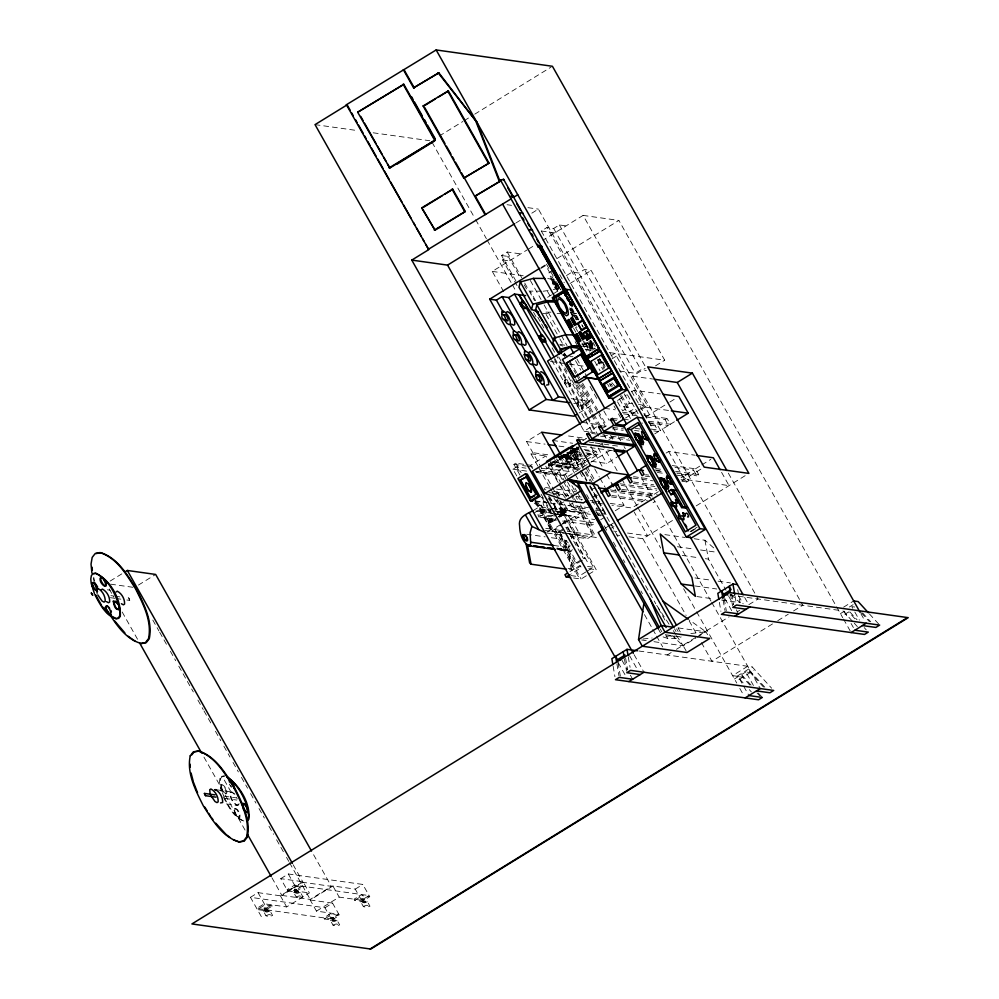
<?xml version="1.0" encoding="UTF-8"?>
<svg xmlns="http://www.w3.org/2000/svg" width="999" height="999" viewBox="0 0 999 999"><rect width="100%" height="100%" fill="white"/><g stroke="black" fill="none" stroke-linecap="round" stroke-linejoin="round"><path stroke-width="0.75" stroke-dasharray="5 3.75" d="M571.678 538.698L573.488 532.23L567.207 521.078L561.288 520.254M239.211 803.82L237.862 805.556L225.2 803.77M591.296 340.971L591.67 344.93L593.244 348.464M572.34 549.625L570.754 551.66L556.893 549.712M263.823 908.928C265.609 906.243 270.816 911.625 266.845 911.612C262.762 910.888 263.386 908.74 267.17 908.815M264.173 907.904C271.166 907.804 260.602 910.738 265.709 907.729M263.411 911.2L265.709 910.139L269.93 910.738L272.602 915.446L269.443 916.57L266.084 915.921L263.411 911.2L266.933 912.124L270.092 911.001M264.698 908.965L266.333 908.853M265.085 911.15L268.419 911.051M265.921 915.658L269.081 914.535L272.602 915.446M294.106 890.259C295.879 887.574 301.099 892.956 297.115 892.944C293.044 892.219 293.669 890.072 297.44 890.146M294.318 889.11C299.288 889.56 292.183 890.946 295.979 889.06M293.694 892.532L296.853 891.408L300.212 892.07L302.884 896.777L299.725 897.901L296.366 897.252L293.694 892.532L297.215 893.443L300.374 892.332M294.942 890.234L296.616 890.171M295.367 892.482L298.701 892.382M296.204 896.99L299.363 895.866L302.884 896.777M331.144 917.269C338.449 917.507 327.16 919.842 332.779 917.144M330.482 920.616L332.792 919.567L337 920.154L339.672 924.874L336.513 925.986L333.154 925.336L330.482 920.616L334.003 921.54L337.163 920.416M331.73 918.318L333.404 918.268M332.242 920.703L335.489 920.466L332.242 920.703L324.975 907.779L250.449 897.314L263.012 919.592M334.203 918.368C328.234 917.594 333.941 918.343 335.489 920.466M332.992 925.074L336.151 923.95L339.672 924.874M361.388 898.526C369.093 899.237 357.043 900.811 363.037 898.551M360.764 901.947L363.062 900.886L367.282 901.485L369.955 906.193L366.795 907.317L363.436 906.667L360.764 901.947L364.285 902.859L367.445 901.747M362.013 899.649L363.686 899.587M362.437 901.897L365.771 901.797L362.512 902.035L355.257 889.11L332.904 885.976L310.19 899.974L316.471 911.113L338.823 914.247L331.256 918.918L256.731 908.453L264.298 903.783L286.663 906.93L309.365 892.919L303.084 881.78L280.731 878.645L287.637 890.896L295.092 891.945L302.66 887.274L302.035 886.163L294.455 890.833L295.092 891.945M364.523 899.562C358.241 901.548 364.797 896.228 365.771 901.797M363.274 906.405L366.433 905.281L369.955 906.193M538.236 505.407L541.371 505.182L543.781 510.014L540.821 509.989L538.236 505.407L541.446 505.307M541.096 512.112C543.256 509.565 549.075 513.036 543.081 512.799C535.177 510.726 545.829 505.644 546.565 512.45L538.998 517.12L537.737 514.897L545.304 510.227L551.273 511.063M540.746 509.865L543.956 509.765M544.855 509.727L542.482 510.576L539.847 509.89M593.006 349.188L589.522 342.994L590.109 340.671M571.765 453.421L567.744 453.384L568.693 454.27L571.765 453.421L570.304 452.385L567.082 452.684L572.052 461.501L570.454 462.5L567.282 462.05L563.523 455.369L565.122 454.383L568.294 454.82L564.772 455.794L574.562 473.176M565.247 454.495L563.911 455.319L566.233 456.056L565.971 457.067L560.177 457.729L558.029 456.993M564.41 455.494L566.933 456.368L568.281 455.532L564.035 454.832M567.432 464.947L562.662 456.481L564.847 455.881L565.072 454.995L569.617 464.348L562.699 464.285L558.778 456.056M567.282 462.05L563.448 454.208L565.596 454.945L565.222 456.543L560.177 457.13L564.572 464.922M571.903 462.087L567.082 452.684M567.357 452.722L568.319 453.608M568.156 456.031L566.858 454.508L567.232 455.169M575.312 459.99L570.479 450.574L575.461 459.403L573.851 460.389L570.691 459.952L572.302 458.966L575.461 459.403M571.216 451.298L572.14 452.147L575.099 451.336L570.716 451.123L573.376 451.498L574.712 450.661L572.065 450.287L572.439 450.961M559.028 508.466L562.3 508.091L564.447 513.061L561.538 512.924L558.941 508.329L562.375 508.229M575.711 456.855L574.1 457.854L577.26 458.291L578.871 457.305L575.711 456.855L571.94 450.174L575.099 450.624L573.501 451.61L570.329 451.161M560.664 512.812C562.937 509.178 570.279 515.659 564.56 515.721C556.893 513.586 561.738 513.561 565.671 512.662M561.45 512.787L564.897 512.674M583.241 455.944L576.311 455.894L576.535 455.007L581.593 454.433L577.447 447.077L574.575 447.053L578.721 454.408M561.925 515.034L564.298 514.198L566.933 514.885M571.815 316.046L574.625 314.785L576.86 316.533L578.746 319.867M598.226 359.428C597.115 361.975 602.921 368.256 603.846 364.423M550.674 509.453L549.987 510.414C546.278 510.064 542.569 505.656 543.131 501.935L547.002 499.488M128.784 598.139C129.695 603.284 130.969 595.991 125.799 597.727M221.516 776.348L224.65 776.011L221.516 776.348L219.992 778.321L219.418 781.668L221.241 791.533M234.902 794.18L231.768 791.92L230.594 792.644C230.282 797.627 233.366 803.308 237.862 805.556M550.661 511.575C547.814 510.014 551.148 514.373 550.973 512.075M550.287 512.599L549.6 511.251M555.569 509.34C556.281 506.493 555.794 511.338 554.895 507.992L567.594 509.665L563.299 502.047M562.974 523.488L580.906 512.674L572.14 506.168L570.616 503.459M555.794 281.368L554.632 281.206C546.89 285.202 564.235 295.879 557.754 284.752L560.414 289.997M554.632 281.206C553.146 283.728 556.743 287.637 559.428 287.824L558.291 288.524C553.521 288.649 550.861 278.871 557.192 284.028M558.291 288.524L558.541 286.376M573.463 314.623L572.989 315.984M564.51 380.182C563.024 382.704 566.62 386.613 569.305 386.8C573.326 385.114 568.506 379.508 565.646 379.483L564.51 380.182C567.195 380.357 570.791 384.265 569.305 386.8M565.646 379.483C564.16 382.005 567.757 385.914 570.441 386.101M577.06 402.46C575.574 404.982 579.17 408.891 581.855 409.078C585.876 407.392 581.056 401.785 578.196 401.76L577.06 402.46C579.745 402.634 583.341 406.543 581.855 409.078M578.196 401.76C576.71 404.283 580.307 408.191 582.991 408.379M565.459 498.226L562.262 493.818L559.428 492.207L558.054 493.219L558.953 496.253M554.532 507.617L555.007 507.267C555.556 503.546 551.848 499.15 548.139 498.788M553.858 497.914L556.068 501.336L559.04 503.658L561.063 503.533L560.926 501.023M439.21 136.076L462.899 121.466M464.223 120.654L469.48 117.407M474.75 114.161L551.098 67.083M516.008 222.914L521.278 219.668M531.805 213.174L538.386 209.116L619.979 353.921L664.697 360.202L583.104 215.397L542.932 240.16M516.021 281.169L501.56 255.519L507.242 252.01L520.654 253.896M651.136 425.949L541.296 231.006L546.977 227.51L553.683 228.446L559.365 224.95L566.071 225.899M517.045 285.614L502.597 259.965L508.266 256.456L520.442 278.059M503.708 291.708L492.27 271.403L527.21 249.862M528.508 249.051L535.064 245.017M541.183 267.432L545.142 264.985M541.208 268.306L546.465 265.06M557.005 258.566L618.881 220.417L842.719 617.682M553.059 270.254L548.526 273.052L558.566 290.884M566.408 275.562L572.09 272.065L578.796 273.014L584.465 269.505L591.171 270.454L645.379 366.633M553.658 284.89L554.795 284.191M547.602 297.315L551.573 294.867M552.884 294.056L560.814 289.173M570.054 283.479L591.171 270.454M110.115 581.081L122.04 573.738M138.436 585.064L155.657 574.437M577.372 319.792L576.96 318.943L578.096 318.244L575.087 312.899M564.672 383.166L565.809 382.467M596.016 365.022L602.322 361.139M611.163 355.694L614.947 353.359L649.462 414.622L643.718 413.811M569.143 383.803L570.279 383.104M612.125 358.766L619.979 353.921M577.222 405.444L578.359 404.745M611.388 386.863L610.152 385.152L611.288 384.44L610.876 383.591M581.693 406.081L582.829 405.382M580.706 385.002L589.86 401.261L584.19 404.77L556.705 355.994M619.63 371.066L635.277 373.264L640.958 369.755L646.328 370.517M558.953 499.025L526.56 441.546L541.695 432.205M748.85 604.657L758.066 598.975L632.529 376.198L645.154 368.419M579.108 412.974L590.896 405.706L578.683 384.028M655.531 365.859L664.697 360.202M519.942 475.049L513.911 464.348L515.809 463.186L530.706 465.284L545.854 455.944L547.102 458.166M537.837 466.071L530.944 453.846L532.842 452.684L551.336 455.282M617.519 400.462L626.46 394.955M631.568 391.808L634.115 390.234L660.327 393.906M516.77 475.961L512.962 469.193L516.745 466.858L525.998 468.156M581.081 425.886L584.103 431.231L589.772 427.734L594.243 428.359L596.515 426.96M632.492 403.646L629.52 403.221L623.838 406.73L628.309 407.355L622.639 410.851L616.62 400.187M602.085 428.596L606.63 425.799L598.376 411.151M620.342 395.816L629.345 411.8L635.014 408.291L639.36 416.009M582.629 440.821L586.413 438.486L566.371 435.676M548.513 465.546L550.412 464.385L580.219 468.568L578.334 469.73L548.513 465.546L558.254 482.829M579.982 446.128L562.087 457.167L585.214 460.414M637.137 410.876L625.624 417.982L628.708 418.406M638.411 410.089L643.531 406.943L669.742 410.614M549.825 461.063L551.71 464.41L572.127 451.81L581.056 453.071M641.72 409.24L647.402 405.731L546.977 227.51M545.729 466.171L546.977 468.394L556.443 462.562L553.309 456.993M551.498 465.971L553.396 464.797M558.953 467.02L560.839 465.846M541.67 468.244L558.628 470.629L566.196 465.959L569.343 471.528L563.661 475.037L533.853 470.854M557.779 457.617L575.661 460.127L577.547 458.966L560.589 456.58M598.663 445.941L602.497 443.581M608.878 439.647L613.985 436.501M645.679 416.958L668.618 402.809M669.892 402.023L676.273 398.089M536.088 472.44L554.607 475.037L558.391 472.714L562.887 480.706M552.797 461.488L572.152 464.198L583.628 457.117M584.914 456.331L592.569 451.61L594.455 454.945L586.788 459.665M550.899 462.087L573.251 465.222L584.615 458.216M585.876 457.442L595.966 451.223L597.852 454.557L586.488 461.563M551.71 464.41L574.025 467.544L585.514 460.452M579.957 452.048L571.016 450.799L548.314 464.797L575.137 468.556L585.227 462.337M587.175 464.523L568.256 476.186L535.464 471.59M590.958 462.187L611.151 449.737M650.549 425.149L655.182 425.799L657.142 424.587L660.414 430.382L668.381 425.474L665.109 419.68L645.067 416.858M665.109 419.68L667.082 418.469L670.341 424.25L675.461 421.103M553.059 494.68L557.579 491.895L559.727 495.704M554.195 495.054L558.741 492.257M591.383 461.276L606.805 463.436L617.032 457.13M654.72 433.891L658.441 431.593L655.182 425.799M533.191 510.576L539.26 506.83L550.062 508.354M534.453 512.799L539.76 509.527M549.987 510.414L553.396 508.316M560.589 503.883L563.998 501.785M553.334 511.913L556.967 509.665L590.322 514.348M556.018 513.436L547.19 518.881L556.443 520.179M557.28 512.662L562.325 509.54L590.084 513.436M573.051 502.934L564.223 508.379L588.886 511.838M553.908 516.208L560.214 512.325L561.463 514.547L555.157 518.431M547.702 521.003L551.485 518.668L553.483 521.003L548.951 523.226L547.702 521.003L552.222 518.781M559.053 513.998L561.051 516.333L559.053 513.998L563.586 511.775L559.502 514.398L560.202 515.621L562.487 514.772L561.051 513.436M569.492 502.772L571.74 506.768L573.638 505.594L588.536 507.692M548.189 521.428L550.461 520.591L548.189 521.428L549.575 522.689L551.111 521.74L550.062 520.242L552.347 519.405L553.021 520.591L551.473 521.54L550.736 521.441L553.021 520.591M567.594 509.665L561.426 513.261L563.698 512.425L564.348 513.573L562.824 514.522L562.075 514.41L564.348 513.573M559.502 514.398L561.8 513.548M548.838 522.577L551.111 521.74M560.202 515.621L562.487 514.772M585.901 571.928L578.334 576.598L548.214 523.126L557.042 517.682M558.304 516.908L563.349 513.786L564.835 513.998L557.267 518.668M560.314 516.233L564.098 513.898L562.837 511.663M556.006 519.443L549.7 523.339L548.214 523.126M592.145 497.477L597.202 494.368M594.867 496.99L597.414 495.417M666.083 453.071L668.643 451.498L694.854 455.182M547.077 532.03L551.81 529.108M560.901 524.4L554.308 528.459L576.823 568.431L583.416 564.36M562.225 523.588L564.86 521.953L587.375 561.925L584.74 563.548M535.002 501.785L551.573 531.181L562.3 524.575M563.561 523.801L570.491 519.517L595.167 522.976M582.38 560.214L577.335 563.324L575.836 563.111L558.279 531.943L563.324 528.833M558.279 531.943L559.765 532.155L564.81 529.045M601.548 510.951L603.446 509.777L589.959 485.851M562.612 521.041L591.908 525.162L595.691 522.827M600.736 519.717L604.52 517.382M615.247 510.764L624.075 505.319L615.034 489.285M651.76 500.437L649.812 496.953L631.905 507.992L611.863 505.182M658.416 491.645L651.773 495.741L620.941 491.421M681.068 477.684L683.553 476.148L686.812 481.943L688.786 480.731L685.514 474.937L677.809 473.851M685.514 474.937L693.481 470.029L696.753 475.824L698.713 474.6L695.454 468.818L672.327 465.559M695.454 468.818L700.561 465.659M701.847 464.872L710.801 459.353M570.429 536.313L587.387 538.698L593.456 534.952L576.411 504.682M605.506 527.947L609.452 525.511M610.764 524.712L613.386 523.089M681.705 480.969L701.635 468.668M611.425 528.134L613.948 526.573M653.071 502.747L655.044 501.535M575.836 563.111L580.881 560.002M569.967 571.603L580.057 565.372L581.318 567.607L571.228 573.826M587.162 571.153L593.468 567.257L563.349 513.786M629.02 536.788L642.906 538.736L673.875 519.642M696.203 505.869L746.353 474.95M573.626 577.984L581.081 579.033L587.387 575.137M588.648 574.363L596.216 569.692L556.967 500.037M690.084 531.555L693.643 529.358M694.829 528.633L697.202 527.16M690.983 531.68L695.729 528.758M250.449 897.314L258.029 892.644L280.382 895.791L303.084 881.78M280.731 878.645L288.299 873.975L362.824 884.44L369.73 896.69L362.162 901.36L354.707 900.311L354.083 899.2L361.65 894.53L362.275 895.653L369.73 896.69M671.178 652.559L667.232 654.994L665.709 652.297M676.448 649.313L697.502 636.313M698.825 635.501L729.108 616.833M737 611.962L739.635 610.339M653.958 641.695L683.254 645.816L695.866 638.036M697.127 637.262L705.956 631.805L709.727 638.498M272.377 905.943L264.922 904.907L257.355 909.565L264.81 910.613L272.377 905.943L271.753 904.832L264.186 909.502M287.637 890.896L295.204 886.238L302.66 887.274M271.953 877.796L281.88 895.429L303.084 882.354L331.393 886.338L312.3 852.434M281.88 895.429L310.202 899.4L331.393 886.338M772.502 623.925L711.95 661.263L701.323 642.419M777.771 620.679L788.298 614.185M793.568 610.938L802.784 605.257L727.634 471.89M316.471 911.113L339.173 897.114L361.538 900.249L369.106 895.579L294.58 885.114L287.013 889.784L309.365 892.919M324.975 907.779L332.555 903.108L339.448 915.359L331.88 920.029L324.438 918.98L323.801 917.869L331.368 913.198L332.005 914.322L339.448 915.359M355.257 889.11L362.824 884.44M324.438 918.98L332.005 914.322M354.707 900.311L362.275 895.653M747.714 666.283L732.579 675.624L737.05 676.248L744.218 684.09M843.593 607.167L853.695 600.948M737.05 676.248L752.185 666.92L771.64 688.211M849.337 607.017L853.121 604.682M734.465 678.97L749.6 669.63M840.434 613.623L844.217 611.288L847.202 611.7M738.935 679.595L753.883 670.379M844.904 614.248L848.688 611.912L855.793 619.692M543.131 291.233L551.81 290.06M553.271 289.66L560.551 287.637M570.192 310.726L573.114 309.915M581.905 344.43L587.899 342.769L592.095 350.199L585.127 349.175M583.741 344.593L589.522 342.994M578.471 447.49L576.286 448.089L581.056 456.555M579.095 448.601L572.177 448.539L576.311 455.894M569.992 453.621L571.69 452.722L568.531 452.272L572.302 458.966M567.782 455.357L566.558 455.694L570.454 462.5M567.432 461.463L572.052 461.501M562.924 463.411L569.842 463.461M591.258 489.273L595.629 488.074M679.695 636.725L672.252 635.676L662.712 636.763L667.707 638.473L675.361 638.536L681.193 636.925M554.108 279.47L552.759 281.194L553.309 284.153L558.216 292.008M555.644 282.904C553.858 284.703 556.618 288.699 558.666 289.66M556.431 289.348C558.216 287.55 555.456 283.566 553.409 282.592M570.579 312.824L572.677 312.425L572.302 308.466M571.503 313.149L576.685 313.649M575.986 319.705L576.698 319.568M587.3 342.744C584.34 344.493 591.87 353.097 590.721 347.177C584.14 338.836 592.295 343.206 593.169 348.289M589.535 343.057C587.724 344.767 590.446 348.364 592.107 349.65M544.218 489.323L545.079 489.36L544.443 488.099M556.243 509.453L555.631 508.741M550.349 511.351L550.961 512.724M129.795 600.411L126.823 599.999M566.845 540.484C561.463 539.223 569.318 551.061 570.042 545.604M566.383 540.322C564.585 542.145 567.37 546.166 569.43 547.14M568.693 547.04L569.093 544.692M221.366 784.739C225.612 784.103 229.845 797.264 224.088 792.432C220.692 790.921 222.04 780.768 220.554 786.8M220.829 787.874C225.637 799.65 229.27 789.947 221.978 784.964M234.678 808.378C239.797 808.79 239.685 824.088 240.022 814.447C237.412 805.281 229.733 808.141 236.663 815.958M235.427 808.478C232.992 810.776 236.651 815.609 238.873 817.344M541.008 497.702L542.582 497.44M552.622 515.259L545.953 515.472L542.295 513.811L544.005 512.312L550.362 511.588M643.069 639.01L652.135 637.974M690.846 633.541L705.956 631.805L689.51 620.092M553.496 281.905L556.893 283.816M572.327 315.322L574.213 315.884L576.96 318.943M543.593 501.585L544.28 501.548M547.777 278.484L554.87 279.957M541.695 291.221L530.219 291.121L536.126 301.598M550.936 312.188L544.817 312.125L559.128 337.525M542.769 313.399L551.373 313.474M557.117 313.524L559.989 313.549M559.79 344.23L566.708 345.579M582.542 346.066L587.087 346.104L594.143 348.514M583.204 346.578L586.263 346.616L592.682 348.801M569.917 356.68L572.976 356.718M571.728 448.588L577.047 449.338M566.933 453.271L570.092 453.708L573.851 460.389M560.714 455.007L565.446 455.669M561.888 455.294L564.085 455.319M560.639 456.63L565.347 455.956L565.971 457.067M315.047 124.625L357.879 130.644M373.176 132.792L429.782 140.734M507.08 204.72L511.563 205.344M527.947 207.655L538.386 209.116M583.104 215.397L618.881 220.417M541.296 231.006L554.72 232.892M501.56 255.519L508.266 256.456M502.597 259.965L509.303 260.901M492.27 271.403L525.062 276.011M609.19 352.547L614.947 353.359M585.739 349.8L591.92 350.674M550.499 361.501L565.409 363.586M569.43 364.16L585.052 366.346M632.529 376.198L652.584 379.008M638.461 404.483L647.402 405.731M571.228 398.651L589.86 401.261M573.751 403.296L590.896 405.706M604.745 408.341L615.184 409.802M629.345 411.8L637.961 412.999M622.365 412.187L637.787 414.348M643.955 415.222L667.082 418.469M623.476 413.836L637.362 415.784M648.763 421.228L670.341 424.25M623.663 419.193L628.284 419.842M648.339 422.652L668.381 425.474M612.437 418.319L620.142 419.393M649.437 423.514L657.142 424.587M641.708 423.014L642.607 423.139M613.548 419.955L616.633 420.392M651.161 429.083L660.414 430.382M635.314 428.346L639.934 428.996M653.821 430.944L658.441 431.593M582.042 422.34L598.438 424.65M600.524 425.649L606.693 426.523M612.862 427.385L623.663 428.896M634.452 430.419L639.073 431.068M612.437 428.808L623.226 430.332M584.103 431.231L588.573 431.855M590.059 432.067L600.499 433.529M591.708 433.429L596.341 434.078M602.497 434.94L628.721 438.623M600.536 436.151L629.832 440.272M578.696 439.123L584.852 439.985M589.06 442.058L593.681 442.707M595.229 442.932L619.892 446.391M552.672 440.459L572.714 443.269M581.53 446.341L612.362 450.674M526.56 441.546L545.067 444.143M558.941 446.091L565.109 446.953M575.099 448.289L578.071 448.701M584.04 449.538L595.966 451.223M573.214 448.888L579.17 449.725M585.127 450.561L592.569 451.61M585.926 452.884L597.852 454.557M587.012 453.908L594.455 454.945M674.974 467.432L693.481 470.029M655.544 468.543L661.713 469.405M675.586 471.353L698.713 474.6M655.119 469.98L662.824 471.053M676.698 473.002L696.753 475.824M656.218 470.829L662.387 471.69M530.944 453.846L545.854 455.944M657.342 472.477L665.047 473.551M677.384 475.287L683.553 476.148M645.604 474.675L648.688 475.099M681.068 479.645L688.786 480.731M553.458 462.137L578.796 465.696M645.179 476.098L649.812 476.748M682.192 481.293L686.812 481.943M548.314 463.449L566.196 465.959M633.528 476.648L650.486 479.033M633.104 478.084L653.146 480.894M546.977 468.394L569.343 471.528M513.911 464.348L526.248 466.083M527.797 466.296L533.953 467.17M633.703 482.005L653.746 484.827M539.872 470.104L558.391 472.714M633.279 483.441L654.869 486.476M620.079 483.778L657.08 488.973M512.962 469.193L528.384 471.366M621.191 485.414L656.655 490.397M621.803 489.348L657.267 494.33M621.378 490.784L653.758 495.329M610.139 489.897L619.392 491.196M611.263 491.545L649.812 496.953M611.863 495.479L647.327 500.449M550.474 488.236L544.405 487.387L545.891 490.01M556.543 489.085L576.248 491.858M611.438 496.903L643.818 501.448M553.359 491.296L557.579 491.895M548.963 492.607L568.681 495.379M576.261 496.441L582.33 497.29M582.442 499.475L579.358 499.038L576.348 493.693M590.147 500.561L593.231 500.986M594.78 501.211L600.948 502.072M610.202 503.371L624.075 505.319M591.82 502.372L596.44 503.021M597.989 503.234L602.609 503.883M595.991 508.741L600.461 509.365M535.114 500.974L549 502.922M550.549 503.134L572.14 506.168M535.089 501.223L541.046 502.06M571.74 506.768L588.136 509.065M595.591 510.114L600.062 510.739M596.603 512.924L599.687 513.361M601.223 513.573L607.392 514.435M548.488 496.466L555.644 508.091M597.789 514.522L603.958 515.384M551.598 508.566L580.906 512.674M597.902 515.409L600.936 515.834M556.031 511.463L563.698 512.425M555.744 511.688L560.214 512.325M535.914 510.964L541.371 511.725L540.109 509.502M552.522 513.286L545.841 512.35L544.58 510.127M556.992 513.923L562.187 514.647L560.938 512.425M555.456 514.035L550.911 513.399L540.571 495.054M556.967 514.248L594.88 519.567M537.737 514.897L552.647 516.982L553.896 519.218L538.998 517.12M607.504 524.712L613.673 525.574M568.606 520.679L570.142 520.904M664.859 534.627L684.914 537.437M694.155 538.736L704.957 540.247L714.347 548.463M613.673 531.081L616.758 531.518M627.547 533.029L647.602 535.839L634.153 511.975M616.695 535.052L619.78 535.489M545.766 528.334L561.163 530.494M567.245 531.268L593.456 534.952M677.409 546.728L694.367 549.113M700.536 549.974L717.494 552.36M551.573 531.181L563.898 532.917M565.446 533.129L596.291 537.462L577.459 504.045M544.992 530.481L566.583 533.516M568.131 533.728L580.469 535.464L571.053 518.756M547.29 533.066L564.26 535.452M682.23 555.432L699.188 557.817M705.356 558.678L708.441 559.115L726.011 590.297M526.71 534.253L545.192 536.85M551.348 537.712L562.137 539.223L565.734 547.265L570.754 551.66M553.708 545.442L570.654 547.814M556.893 548.101L567.669 549.612L571.228 568.793L572.639 570.042L569.093 550.861L556.78 549.138M556.918 548.226L567.694 549.737L569.118 550.986L556.805 549.263M557.629 548.851L568.406 550.362M694.979 577.922L711.937 580.307M718.106 581.168L730.444 582.904M587.512 566.421L593.468 567.257M588.773 568.656L596.216 569.692M854.769 607.042L851.785 606.618L854.07 610.676M695.179 585.976L716.77 588.998M568.144 568.369L571.228 568.793M569.567 569.605L572.639 570.042M729.745 595.004L838.548 610.277M570.879 575.549L578.334 576.598M696.927 596.565L713.885 598.95M721.603 600.037L740.097 602.634L738.761 595.379M678.209 627.909L705.956 631.805M666.283 634.84L670.754 635.464M641.62 639.972L646.241 640.621M638.91 651.011L752.185 666.92M763.486 687.037L750.286 672.589L745.816 671.965L753.433 685.489M110.614 584.165L132.967 587.3M749.824 685.039L742.719 677.26L738.249 676.635L748.913 695.566M107.392 589.81L110.215 590.209M110.901 595.629L113.874 596.053M115.372 596.253L119.843 596.89M110.427 597.689L114.897 598.326M116.384 598.526L120.854 599.163M216.121 789.722L231.768 791.92M225.437 793.83L226.174 793.943M223.876 796.128L235.801 797.801M224.887 798.401L236.813 800.074M310.19 899.974L332.555 903.108M599.088 359.141L600.461 359.74M560.002 345.092L562.824 346.054M563.511 354.495L566.071 355.369M562.037 354.782L564.872 355.744M563.523 455.369L565.696 456.118L565.471 456.993L558.553 456.93L562.699 464.285M569.505 309.553L570.554 309.353L570.566 308.192M575.049 313.449L575.973 313.786M554.895 507.992L555.519 508.703M565.634 540.222L568.294 542.932M239.498 817.569L237.425 816.732M573.551 532.23L587.387 538.698M545.142 501.81L546.116 502.36M534.253 503.109L539.26 506.83M611.875 382.729L614.622 385.776M730.706 594.405L740.097 602.634M686.263 651.161L683.254 645.816L672.252 635.676L667.707 638.473L665.409 634.402M589.997 340.721L594.904 348.564M234.153 794.08L231.943 792.145L229.845 792.532C229.533 797.527 232.63 803.196 237.125 805.444L238.474 803.72L237.924 800.761M869.417 613.898L879.657 625.099M862.562 612.874L870.753 621.84M861.338 612.799L869.455 621.69M849.874 611.937L857.042 619.78M864.21 627.622L866.258 629.87M843.019 610.901L853.258 622.115M854.282 623.226L857.354 626.598M764.784 687.175L748.401 669.255L750.286 672.589M751.073 685.127L740.833 673.913L742.719 677.26M758.241 692.969L762.337 697.452M756.93 692.819L759.977 696.153M749.337 689.697L751.385 691.945M612.524 386.163L611.288 384.44M572.839 311.513L570.654 308.366M590.971 350.986L586.775 342.707M231.368 787.374L229.32 784.09M564.36 353.047L568.668 359.428M569.53 360.701L576.61 372.527M669.055 624.2L656.53 605.119L666.321 622.502M673.226 630.556L675.736 634.365M676.573 635.639L683.254 645.816M557.567 284.653L558.129 285.527M602.647 361.925L603.209 362.799M576.386 326.773L576.91 327.597M230.657 785.376L231.356 786.5M860.913 613.748L864.722 620.516M854.832 612.025L859.415 620.142M844.217 611.288L848.026 618.044M851.073 623.463L853.371 627.522M843.481 619.03L850.349 631.206M721.578 472.365L729.045 485.626L684.327 479.345L668.643 451.498M559.365 224.95L640.958 369.755M553.683 228.446L635.277 373.264M634.115 390.234L643.531 406.943M744.642 597.427L748.463 604.195M559.702 274.625L564.26 282.729M627.409 394.792L634.253 406.943M738.573 595.704L743.144 603.821M624.25 393.868L629.52 403.221M592.782 342.058L596.965 349.488M581.805 324.812L583.291 327.447M590.696 340.597L595.142 348.489M602.634 362.125L605.669 367.52M621.665 395.554L634.103 417.632M571.64 307.804L578.421 319.83M590.359 341.021L595.242 349.687M546.465 264.173L553.334 276.361M556.381 281.78L560.963 289.91M571.653 308.878L577.759 319.717M589.972 341.396L593.793 348.164M599.899 359.003L602.946 364.423M599.325 358.516L604.582 367.844M547.489 268.619L559.702 290.284M569.63 307.904L576.498 320.092M588.711 341.77L593.294 349.9M598.638 359.378L603.983 368.868M570.579 312.025L572.839 316.034M570.616 312.262L573.626 317.607M587.712 342.595L592.157 350.487M597.277 359.578L603.009 369.742M619.405 398.863L631.805 420.866M550.649 278.509L558.041 291.621M728.721 596.316L733.291 604.432M736.338 609.84L737.861 612.549M587.087 346.104L584.29 341.159L589.547 352.135M575.461 327.447L577.722 331.456M582.779 340.422L586.263 346.616M594.705 361.301L600.037 370.741M607.617 384.19L609.115 386.863M573.513 328.109L575.799 332.18M581.918 343.019L586.488 351.136M724.937 598.651L731.792 610.826M613.998 405.981L615.496 408.641M618.506 413.973L620.754 417.969M547.44 291.271L550.387 296.503M575.149 341.658L577.41 345.666M576.823 358.791L584.427 372.277M585.189 373.626L587.474 377.684M530.332 280.494L541.058 299.513M544.118 304.945L567.082 345.704M575.499 360.651L580.856 370.154M590.034 386.451L596.927 398.676M603.821 410.901L609.178 420.417M612.999 427.21L615.297 431.281M618.356 436.713L620.654 440.796M624.063 446.553L625.362 448.876M641.321 477.472L652.035 496.491M652.809 497.839L710.976 601.086M711.738 602.447L760.276 688.561M559.877 338.861L563.648 345.542M577.36 373.851L579.62 377.847M582.617 383.179L597.627 409.815M507.242 252.01L521.69 277.672M524.737 283.067L534.627 300.624M564.298 353.284L565.821 355.981M569.617 362.724L575.711 373.526M576.473 374.887L578.758 378.933M581.793 384.328L606.143 427.535M610.564 435.377L612.737 439.235M524.25 284.815L526.523 288.861M563.149 353.846L566.957 360.627M575.624 378.609L577.922 382.679M577.41 384.902L593.169 412.874M593.918 414.198L599.924 424.85M537.812 317.232L540.859 322.64M541.608 323.988L543.893 328.034M575.849 384.74L591.82 413.099M592.582 414.448L598.676 425.249M603.858 434.44L606.031 438.299M533.541 312.262L537.35 319.043M558.728 356.968L561.013 361.039M564.835 367.807L567.12 371.878M571.703 380.007L590.684 413.686M591.445 415.022L596.715 424.388M552.122 347.864L555.943 354.645M554.682 358.142L586.863 415.247M587.599 416.558L598.588 436.063M432.067 142.308L474.887 218.306M475.661 219.655L486.363 238.661M487.125 240.022L511.6 283.441M512.362 284.802L516.183 291.583M554.42 359.44L586.525 416.433M587.3 417.782L595.704 432.717M601.823 443.568L617.12 470.716M621.703 478.858L637 505.993M637.762 507.355L660.701 548.064M683.641 588.773L695.878 610.489M696.64 611.838L736.75 683.029M739.797 688.436L743.606 695.192M551.735 360.214L584.602 418.556M585.352 419.867L593.394 434.153M598.114 448.014L606.805 463.436M590.933 446.503L602.235 466.558M606.755 474.575L612.025 483.928M642.906 538.736L686.151 615.484M689.185 620.879L696.778 634.34M594.73 468.868L599.25 476.898M599.999 478.234L605.269 487.587M582.617 458.578L586.376 465.272M587.137 466.608L594.667 479.97M678.021 627.896L680.269 631.905M582.017 460.939L593.319 480.981M676.598 628.783L678.134 631.505M575.099 450.624L578.871 457.305M573.414 448.064L578.184 456.531M574.712 450.661L578.721 457.892M573.201 448.189L573.838 449.3M574.587 451.161L574.974 451.823M572.39 447.652L585.152 470.242M585.901 471.578L592.682 483.616M674.5 628.796L676.023 631.518M573.676 450.312L574.05 450.974M573.501 451.61L577.26 458.291M572.027 449.163L590.109 481.243M570.242 448.476L572.14 452.147M571.578 451.598L575.349 458.279M575.661 460.127L580.332 468.406M583.379 473.826L587.2 480.594M590.247 486.014L607.042 515.821M581.718 471.228L586.962 480.531M570.441 452.297L574.213 458.978M576.186 462.549L579.957 469.23M580.706 470.566L586.738 481.256M589.747 486.6L655.769 603.783M673.85 635.864L675.361 638.536M579.832 472.39L583.578 479.045M568.181 453.696L571.94 460.377M567.045 454.395L570.804 461.076M573.251 465.222L575.137 468.556M572.152 464.198L574.025 467.544M592.07 500.112L597.24 509.29M565.596 454.945L566.233 456.056M565.122 454.383L568.893 461.063M564.947 455.681L565.334 456.356M575.312 474.513L578.334 479.857M586.663 494.642L588.948 498.713M595.829 510.926L598.888 516.346M604.245 525.849L607.305 531.281M613.423 542.132L616.483 547.564M623.364 559.777L624.887 562.487M631.768 574.7L634.065 578.771M640.946 590.983L642.469 593.693M563.199 454.358L567.969 462.824M660.252 629.008L661.775 631.718M560.963 455.444L565.109 462.799M658.191 628.746L660.451 632.754M559.54 456.618L560.177 457.729M575.037 488.224L576.535 490.896M577.297 492.232L581.818 500.249M556.768 458.941L567.307 477.659M571.828 485.676L575.599 492.357M644.467 614.597L652.06 628.059M652.809 629.407L655.844 634.79M656.605 636.138L662.674 646.915M563.661 475.037L566.708 480.457M567.482 481.805L575.112 495.354M575.874 496.703L577.397 499.413M580.456 504.832L591.908 525.162M558.628 470.629L573.688 497.365M574.45 498.701L576.71 502.709M563.648 482.03L570.404 494.03M571.153 495.354L573.401 499.35M592.707 535.427L581.406 515.372L576.098 518.656L574.837 516.421L566.67 515.272L565.409 513.049M550.412 464.385L561.65 484.328M562.4 485.651L568.394 496.291M572.14 502.934L573.638 505.594M554.607 475.037L559.939 484.515M560.701 485.864L566.808 496.69M559.003 484.165L566.495 497.452M559.702 500.362L570.491 519.517M557.392 499.463L559.902 503.921M562.2 508.491L564.71 512.949M538.598 467.432L550.074 487.812M550.849 489.173L553.908 494.605M555.919 499.762L563.611 513.474M562.175 513.361L562.824 514.522M559.128 508.066L561.638 512.524M560.252 514.497L560.938 515.734M549.575 496.565L556.967 509.665M530.706 465.284L532.592 468.618M548.826 498.751L551.336 503.209M634.103 654.657L643.244 670.891M541.108 494.168L550.399 510.676M629.557 655.644L637.175 669.168M559.765 532.155L577.335 563.324M551.485 518.668L552.734 520.904M551.598 519.293L552.272 520.491M550.799 520.354L551.473 521.54M549.712 520.491L550.362 521.64M541.271 505.556L543.781 510.014M548.926 521.528L549.575 522.689M515.809 463.186L521.166 472.689M537.237 501.223L581.081 579.033M516.745 466.858L520.491 473.526M535.514 500.174L553.109 531.406M535.839 502.36L551.061 529.57M621.99 660.314L627.322 669.78M630.369 675.187L632.654 679.245M618.206 662.649L625.824 676.173M332.904 885.976L339.173 897.114M293.144 864.734L303.084 882.354M152.797 620.054L158.916 630.906M159.678 632.255L167.32 645.816M170.379 651.248L175.724 660.739M178.784 666.158L193.294 691.932M197.877 700.062L203.234 709.552M203.996 710.913L212.4 725.823M215.459 731.256L220.804 740.746M223.863 746.166L229.97 757.017M233.029 762.437L238.374 771.927M241.433 777.359L247.552 788.211M250.599 793.631L255.956 803.121M259.003 808.541L264.36 818.044M268.943 826.173L273.526 834.315M276.586 839.734L283.466 851.935M286.513 857.367L288.811 861.438M289.573 862.786L310.202 899.4M288.299 873.975L295.204 886.238M231.056 792.045L222.265 776.46L220.729 778.421L220.155 781.78L221.99 791.633M109.203 588.96L113.786 597.09M122.19 612.012L138.237 640.484M203.946 757.105L245.966 831.692M280.382 895.791L286.663 906.93M258.029 892.644L264.922 904.907M582.017 324.987L582.917 326.76M236.338 797.227L237.238 799M224.251 797.477C229.071 806.705 234.578 817.719 244.98 821.465C234.053 818.381 228.459 806.668 223.514 797.377M610.152 385.152L609.515 383.516M590.272 340.696L593.518 347.714M558.391 285.364L560.339 289.548M570.666 311.888L572.614 316.084M222.44 792.806L223.801 796.303M93.681 577.235L94.73 581.256M93.294 578.471L93.981 581.156M737.687 589.572L738.486 593.918M704.957 540.247L708.441 559.115M562.137 539.223L561.201 531.868M735.027 596.003L736.313 603.508M731.83 594.13L733.616 604.557M730.469 593.831L732.529 605.844M724.25 598.801L726.298 610.714M723.151 599.999L724.962 610.514M719.367 602.335L720.916 611.351M628.271 656.842L630.082 667.357M625.599 657.991L627.647 669.904M624.487 659.178L626.548 671.191M618.031 662.662L620.329 676.061M616.92 663.848L618.98 675.861M613.136 666.183L614.934 676.698M567.332 527.484L565.846 527.272L583.404 558.441L584.89 558.653L567.332 527.484"/><path stroke-width="1.5" d="M634.989 434.365L635.052 433.266L639.098 434.328L641.882 437.924L643.543 442.195L643.119 444.655L639.073 443.593L638.136 442.457L638.885 442.569L636.713 439.747L635.414 436.401L635.739 434.465L634.989 434.365L637.499 435.102L640.546 440.159M655.681 466.933L651.635 465.871L648.526 461.925L647.215 458.566L647.614 455.544L651.66 456.605L654.432 460.202L656.093 464.473L655.681 466.933L651.635 465.871L649.263 462.025M665.759 487.749L666.083 485.826L664.785 482.48L662.612 479.657L660.102 478.921L660.164 477.822L664.21 478.883L666.982 482.48L668.643 486.75L668.231 489.21L664.185 488.149L663.249 487.012L663.998 487.125M650.299 599.388L661.238 625.536L665.009 632.217L709.727 638.498L687.012 652.497L642.295 646.216L638.536 639.535L643.88 603.346M234.241 788.398L232.942 783.403L229.395 779.794M241.808 804.582C242.233 801.897 245.717 804.607 246.303 806.018M248.414 811.463C247.24 814.647 243.943 809.365 243.381 807.816M503.883 315.272C506.106 311.7 510.839 324.25 506.018 320.055C502.047 306.693 499.025 321.166 506.006 320.005M515.184 335.314C517.395 331.743 522.14 344.293 517.32 340.097C513.336 326.748 510.327 341.221 517.307 340.047M526.473 355.369C528.696 351.798 533.429 364.348 528.621 360.152M525.886 482.904L528.146 483.616L530.357 486.488L531.693 489.91L531.356 491.883L529.108 491.171L526.885 488.299L525.549 484.877L526.336 482.967M530.906 491.82L531.243 489.847L528.146 483.616M598.139 352.335L598.276 351.536M641.57 431.58L642.469 436.426L644.467 439.023L647.577 439.81L647.876 438.037L646.39 437.824L643.194 432.155L641.57 431.58L643.056 431.793M646.091 439.597L646.39 437.824M647.964 458.678L647.215 458.566L647.614 455.544L651.66 456.605M654.17 453.946L655.756 454.508L658.89 460.064L660.376 460.264L660.089 462L657.005 461.226L655.044 458.691L653.87 455.669L654.17 453.946L655.656 454.145M658.591 461.788L658.89 460.064M665.971 488.411L664.185 488.149L661.076 484.203L659.74 480.282L661.825 484.303L660.514 480.956L660.839 479.033L660.102 478.921M669.555 483.504L672.639 484.278L669.555 483.504L667.607 480.969L666.433 477.947L666.72 476.223L668.219 476.423M660.514 480.956L659.765 480.844L660.164 477.822L662.424 478.633L665.197 482.23L666.857 486.501L666.445 488.961L665.009 487.649L665.346 485.726L664.035 482.367L661.862 479.557L662.424 478.633L664.21 478.883M671.141 484.065L670.267 479.32L666.72 476.223M685.789 513.449C686.95 511.276 690.297 518.269 687.562 516.958M671.066 502.347C670.454 503.733 673.563 508.354 673.9 505.619C666.508 497.864 679.532 505.369 671.39 502.11M673.988 503.096C675.923 500.724 678.496 510.064 675.049 505.819M544.917 278.459L533.429 278.359L520.317 281.993L518.981 287.275L531.53 309.553L538.548 311.95M531.53 309.553L532.867 304.27L520.317 281.993M555.032 301.998L547.39 301.935L536.9 304.832L535.826 309.053L553.908 341.134M554.108 338.024L552.947 342.669L559.215 353.808L560.389 349.163L554.108 338.024L565.659 334.827L573.226 334.902M560.938 353.609L562 349.388L572.489 346.491L581.668 346.566M573.801 445.804L571.353 446.491L571.728 448.588M571.765 446.541L572.177 448.539M525.886 308.104C523.813 310.701 517.944 303.496 521.091 302.173M539.173 247.39L538.174 247.003L500.524 180.17L503.571 179.296L504.358 180.182M523.189 213.599L522.402 212.712L519.555 213.087L520.354 213.973M532.604 230.307L531.818 229.42L528.971 229.795L529.757 230.682M538.174 247.003L539.585 246.141L542.232 246.516L540.821 247.377M539.173 246.616L541.358 246.603L539.173 246.616L564.285 291.171L565.009 290.946L539.91 246.391M525.624 515.247L531.905 526.386L530.082 532.867L530.756 543.793L529.17 545.829C522.115 542.307 519.88 533.354 519.617 526.023C517.857 516.982 526.935 513.873 533.191 510.576M653.209 465.472L652.459 465.372L652.797 463.449L651.485 460.089L649.313 457.28L649.862 456.356L652.647 459.952L654.308 464.223L653.883 466.683L650.699 464.735M101.224 589.835L102.398 589.11C106.893 591.358 109.977 597.027 109.665 602.022L108.491 602.747L106.506 601.648M106.369 585.801L104.221 585.963C96.928 580.981 100.562 571.278 105.37 583.054C107.043 592.257 96.116 575.149 102.847 577.934M116.121 591.932L117.295 591.208C121.791 593.456 124.887 599.125 124.575 604.12L123.401 604.845L121.403 603.733M506.306 312.325L507.48 311.601C511.975 313.848 515.072 319.518 514.76 324.513L513.586 325.237L511.588 324.138M517.607 332.38L518.781 331.656C523.276 333.903 526.373 339.573 526.061 344.568L524.875 345.292M191.758 754.932L194.056 751.985M528.908 352.422L530.082 351.698C534.577 353.946 537.662 359.628 537.35 364.61L536.176 365.334L534.19 364.235M205.632 795.666L204.383 793.431L205.519 795.691L215.946 797.152M537.862 374.925C540.796 373.151 544.318 384.091 539.91 380.194M246.628 820.903L248.152 818.943L248.726 815.584L247.003 807.142M247.365 821.016L248.901 819.043C250.312 802.946 240.135 786.737 227.735 777.11M523.464 534.74C526.436 532.954 529.982 543.993 525.536 540.072M681.43 515.846C683.803 514.785 685.439 522.677 682.404 518.831M566.308 293.956L566.62 294.58C557.892 286.963 572.514 301.698 570.029 304.42C578.221 310.427 563.911 297.078 566.421 294.555M587.187 358.741L600.474 350.899L587.187 358.741L598.438 378.708L610.439 371.64M633.341 653.309L411.775 260.102L428.733 249.65L346.391 104.733L436.163 49.95L552.422 66.271L860.151 612.399M350.187 110.252L347.14 104.845L315.047 124.625L614.785 656.593M357.679 112.225L403.846 84.328L435.227 140.022L389.81 168.019L357.679 112.225L403.846 84.328M403.321 69.63L413.586 87.85L438.848 72.827L476.96 122.353L499.987 181.319L474.712 196.341L499.987 181.319M413.586 87.85L438.848 72.827M423.101 105.956L448.364 90.934L489.035 163.124L463.773 178.134L423.101 105.956L423.838 106.056M425.137 105.27L435.464 98.901M438.037 97.303L448.364 90.934M389.061 167.919L435.227 140.022M397.04 164.123L434.677 140.921M463.773 178.134L489.035 163.124M421.74 207.804L452.759 189.236L465.309 211.513L435.04 230.195L421.74 207.804L435.04 230.195M423.801 207.105L442.232 195.729M444.867 194.106L452.759 189.236M434.29 230.082L465.309 211.513M427.984 249.538L511.451 198.651M513.973 197.09L517.757 194.755M411.775 260.102L447.552 265.122L514.685 223.726M569.28 402.672L546.178 399.425L489.685 299.176L539.86 268.244M489.685 299.176L496.403 300.125L502.072 296.616L508.778 297.565L514.46 294.056L525.636 295.629M520.741 305.195L521.865 304.495C520.254 292.744 534.29 317.42 521.865 304.495M565.871 289.273L552.247 297.677L608.741 397.927L613.211 398.551L626.835 390.159L570.342 289.91L565.871 289.273L622.365 389.523L626.835 390.159M591.883 353.871L585.913 356.568L553.196 298.501L566.558 290.609L586.675 326.311M553.196 298.501L566.595 290.584M124.688 572.102L127.335 570.466L155.657 574.437L311.526 851.073M544.68 340.871C544.405 344.28 540.122 340.197 539.56 338.611L540.696 337.912C539.085 326.161 553.121 350.836 540.696 337.912M544.03 339.248L545.167 338.549M583.254 333.329L585.264 332.093M586.263 331.468L588.274 330.232L592.182 336.975L590.009 338.324L586.038 331.293L588.361 330.194M580.656 348.539L570.229 347.078L547.514 361.076L582.042 422.34M586.95 339.885L588.948 338.649M589.959 338.024L591.97 336.788M582.642 349.375L579.557 348.938L562.449 359.49L575.399 382.455L578.97 382.967L587.487 377.709L604.745 408.341M566.458 362.987L580.993 354.358L588.948 368.469L574.85 377.16L566.458 362.987L574.4 377.098L588.948 368.469M566.895 363.049L580.993 354.358M585.913 356.568L598.826 348.601L566.108 290.547M592.457 352.859L599.275 348.663M447.552 265.122L529.145 409.927L546.178 399.425M575.399 382.455L592.507 371.915L594.88 372.24L592.507 371.915L579.557 348.938M565.272 397.814L558.566 396.865L552.884 400.374L543.731 384.116M596.391 374.338L553.646 298.564M598.438 378.708L611.725 370.854L600.387 350.549M599.662 380.956L612.562 373.002L621.84 388.748L613.011 373.064L599.662 380.956L608.503 396.628L620.554 389.535M576.485 414.597L573.863 416.208L529.145 409.927M608.503 396.628L621.39 388.686M608.741 397.927L622.365 389.523M614.959 402.048L552.672 440.459L560.639 454.595M578.683 443.806L576.723 440.334L578.696 439.123L581.306 443.756M633.329 443.956L634.64 446.278L589.922 439.997L586.663 434.203L588.623 432.992L591.895 438.786L635.064 444.842M631.118 436.775L601.823 432.654L598.563 426.86L600.524 425.649L603.796 431.443L628.458 434.902M624.525 426.835L613.723 425.324L610.464 419.53L612.437 418.319L615.696 424.1L624.949 425.399M525.462 473.826L517.894 478.496L530.444 500.774L532.23 501.023L539.797 496.353L527.247 474.075L525.462 473.826L538.011 496.103L539.797 496.353M546.428 461.451L569.13 447.452L572.115 447.864M600.986 492.032L628.733 474.925L613.673 448.189L577.897 443.169L532.479 471.166L545.042 493.444L565.434 500.412L583.316 502.922L587.1 500.586M654.12 379.233L677.247 382.48L692.394 373.139L748.875 473.389L704.158 467.12L647.677 366.858L692.394 373.139M519.942 480.282L526.86 476.698L519.942 480.282L529.932 498.026L534.453 495.929M583.279 444.093L589.922 439.997M591.895 438.786L601.823 432.654M603.796 431.443L613.723 425.324M615.696 424.1L623.663 419.193L620.404 413.399M637.162 417.245L623.538 425.649L686.301 537.037L691.67 537.799L705.294 529.395L642.532 418.007L637.162 417.245L699.924 528.646L705.294 529.395M627.459 429.095L638.136 422.515L695.991 525.199L685.326 531.78L627.459 429.095L631.043 429.595L639.335 424.475M529.932 498.026L535.963 494.305L525.961 476.573M530.444 500.774L538.011 496.103M545.042 493.444L590.459 465.447L610.851 472.402L628.733 474.925M618.306 456.343L624.7 452.397L623.401 450.087M634.64 446.278L626.673 451.186L614.335 449.463M676.735 420.317L688.249 413.211L678.833 396.503L663.411 394.343M565.434 500.412L581.006 490.809M658.191 628.746L578.608 487.5L567.744 479.445L577.946 482.929L592.682 483.616L610.851 472.402M601.261 493.044L605.094 490.684L608.179 491.108M618.106 484.99L615.022 484.552L607.055 489.473L610.327 495.254L608.354 496.478L605.094 490.684M631.555 477.859L626.935 477.21L616.995 483.341L620.254 489.135L618.294 490.347L615.022 484.552M643.456 470.529L638.836 469.88L628.895 475.999L632.167 481.793L630.194 483.004L626.935 477.21M646.116 465.384L640.796 468.656L644.068 474.45L642.095 475.661L638.836 469.88M617.332 520.654L662 493.119M668.618 491.108L672.027 489.572L674.038 493.131L671.365 494.78L668.618 491.108L672.027 489.572M672.227 490.859L673.563 490.047L676.548 490.459M670.616 494.68L674.038 493.131M567.444 573.151L564.922 574.712L566.171 576.935L570.654 577.572M566.171 576.935L569.967 574.6M671.278 489.473L681.643 507.567L682.979 506.755L687.449 507.38M686.301 537.037L699.924 528.646M638.536 639.535L661.238 625.536L673.576 627.26M637.424 650.799L626.985 649.338L611.85 658.678L612.874 664.685M737.424 584.615L732.954 583.99L717.819 593.331L718.855 599.338M616.658 662.349L615.634 656.343L617.519 659.677L625.087 655.019M628.87 681.58L644.005 672.24M734.839 616.233L749.987 606.905M745.129 697.901L760.276 688.561M851.111 632.554L866.245 623.226M370.154 948.963L906.318 618.344M512.587 197.253L513.986 196.391L510.139 196.378L510.939 197.265M532.867 304.27L545.978 300.637L554.595 300.711M560.389 349.163L571.928 345.966L579.507 346.041M540.659 371.89L541.371 371.753C545.866 374.001 548.963 379.67 548.651 384.665L546.553 385.065M95.991 553.571L100.762 552.672C117.595 558.016 127.248 574.75 136.239 588.798C143.819 604.058 152.947 621.203 149.263 638.748L146.204 642.682L141.421 643.581C124.101 638.773 114.336 621.528 105.207 607.355M93.631 573.751L96.029 573.314C111.014 580.794 121.304 599.712 120.28 616.346L118.744 618.319L116.359 618.756L109.715 615.084L105.906 611.213M97.278 591.046C87.949 587.387 93.007 574.912 97.615 589.085M106.793 605.781C104.433 608.141 108.179 614.36 111.339 614.785M119.368 609.827C114.348 610.252 111.738 595.854 117.67 603.321M140.684 643.481L145.454 642.582L148.514 638.648C152.21 621.091 143.082 603.945 135.489 588.686C126.511 574.637 116.846 557.904 100.012 552.572L95.242 553.471L92.183 557.405L91.034 564.098L91.896 573.114M195.255 751.76L198.838 751.086C215.659 756.418 225.324 773.151 234.303 787.2C241.895 802.459 251.024 819.605 247.34 837.162L244.268 841.096L239.498 841.995L233.341 839.784M214.66 789.747L215.372 789.61C219.867 791.857 222.952 797.539 222.652 802.522L220.542 802.921M215.397 789.847L216.121 789.722M243.456 803.533L242.557 804.682L242.919 806.655M438.111 72.727L476.96 122.353M346.391 104.733L347.14 104.845M438.074 227.747L438.823 227.859M671.291 410.839L688.249 413.211M610.464 419.53L613.548 419.955M598.563 426.86L601.648 427.297M639.098 434.328L635.052 433.266L634.665 436.288L639.073 443.593L640.871 443.843L638.136 442.457L640.659 443.194M642.469 436.426L643.955 436.638M635.414 436.401L634.64 435.726L636.301 439.997L638.086 440.247M641.882 437.924L638.935 437.812L636.763 435.002L637.312 434.066L640.084 437.662L641.758 441.945L641.333 444.405L639.909 443.094L640.234 441.171L638.935 437.812L639.685 437.924M644.467 439.023L647.577 439.81M636.713 439.747L636.301 439.997M640.983 441.271L640.234 441.171L643.543 442.195M586.663 434.203L589.747 434.64M561.75 435.027L541.695 432.205L556.006 457.604M696.39 455.394L713.348 457.779L720.079 469.705M576.723 440.334L579.807 440.759M655.756 454.508L657.255 454.72M653.87 455.669L655.369 455.881M613.91 450.886L624.7 452.397M655.044 458.691L656.543 458.903M548.151 444.58L555.856 445.654M654.432 460.202L651.485 460.089L653.533 463.548L652.797 463.449L656.093 464.473M657.005 461.226L660.089 462M554.42 455.719L557.504 456.143M668.319 476.785L669.805 476.998M666.433 477.947L667.919 478.159M667.607 480.969L669.093 481.181M671.44 482.342L672.926 482.542M666.982 482.48L664.035 482.367L664.785 482.48M666.083 485.826L665.346 485.726L668.643 486.75M598.576 487.874L606.031 488.923M525.549 484.877L526.885 487.212M681.643 507.567L686.113 508.204M526.885 488.299L529.545 491.233L531.356 491.883M530.319 500.549L532.23 501.023M663.723 552.834L681.306 584.028L695.391 596.353L691.895 577.484L674.325 546.303L660.239 533.978L663.723 552.834L679.145 554.994M530.606 542.195L553.708 545.442M530.594 545.454L527.509 545.029L531.056 564.198L566.483 569.18M533.678 545.891L538.299 546.54M541.371 546.965L544.455 547.402M549.075 548.051L552.16 548.488M530.619 545.579L527.534 545.154L526.111 543.906L529.632 562.961L531.056 564.198M533.691 546.016L544.48 547.527M547.564 547.964L552.185 548.613M529.17 545.829L555.357 549.5M853.695 600.948L858.166 601.573L868.393 612.774M681.306 584.028L693.631 585.751M727.959 594.967L723.488 594.343L721.603 590.996L722.889 598.501M746.203 609.228L732.779 607.355L736.563 605.019L879.657 625.099L875.873 627.434L862.462 625.549M738.623 613.898L725.212 612.012L721.428 614.348L864.522 634.44L868.306 632.105L854.894 630.219M617.519 659.677L620.491 660.102M640.222 674.575L626.81 672.702L630.594 670.366L773.688 690.446L769.904 692.782L756.48 690.896M632.654 679.245L619.243 677.359L615.459 679.695L758.541 699.787L762.337 697.452L748.913 695.566M204.495 793.418L214.935 794.879M574.35 483.516L567.744 479.445L592.682 483.616L597.677 485.314L676.51 625.224M567.744 479.445L585.027 483.541L666.121 627.459M596.216 352.809L596.952 353.072M647.539 456.643L649.313 457.28M663.249 487.012L665.009 487.649M680.856 504.283L680.219 503.921M94.106 582.367C90.31 582.904 94.843 590.409 97.552 591.246M500.524 180.17L501.523 180.557M531.905 526.386L545.741 532.854M541.283 336.188L539.048 335.876L539.56 338.611M662.949 601.161L688.249 619.193M561.063 299.812L558.116 298.763L557.567 301.973L559.74 307.567L563.349 312.262M563.374 312.275L566.321 313.324L566.87 310.115L564.697 304.52L561.076 299.825M522.889 344.18L523.963 344.955M106.668 605.894C109.927 606.73 113.411 617.944 108.029 613.261C103.871 610.389 104.932 601.648 109.64 608.266M128.147 636.238L135.265 641.383M226.985 776.997C238.187 784.927 245.03 798.001 248.301 811.076M231.468 780.631L229.658 779.982L229.333 781.955M243.331 803.646C248.139 805.843 249.513 818.268 243.232 808.903M229.77 837.212L226.211 834.64L215.772 823.213M588.486 329.433L598.901 347.902M591.071 353.721L591.87 354.533M94.818 582.879L97.627 586.95M124.887 632.916L114.86 621.128M648.526 461.925L647.19 458.004M565.147 295.342L566.383 296.428L566.62 295.067M571.191 303.022C566.695 299.4 573.776 310.115 571.503 303.509M650.062 457.38L652.235 460.202M103.596 578.708L105.657 581.992M102.123 606.306L104.021 608.766M232.23 781.405L232.992 782.392M211.039 817.082L212.937 819.542M535.102 309.665L543.706 322.427M545.429 324.975L547.152 327.535M558.566 353.446L518.931 294.693L523.813 303.346M566.158 294.043L564.41 292.507L564.835 294.855M567.507 299.588C571.94 304.845 566.358 293.207 567.245 299.063M503.796 319.193L507.117 323.514L509.115 324.613L510.289 323.888C510.601 318.893 507.504 313.224 503.009 310.976L501.835 311.7L501.798 314.061M515.084 339.248L518.419 343.556L520.404 344.655L521.59 343.931C521.89 338.948 518.806 333.266 514.31 331.019L513.136 331.755L513.511 335.714M526.386 359.29L529.72 363.611L531.705 364.71L532.879 363.986C533.191 358.991 530.107 353.321 525.611 351.074L524.438 351.798L524.812 355.769M537.687 379.345L542.082 384.428L544.18 384.041C544.492 379.046 541.396 373.376 536.9 371.128L535.726 371.853L535.689 374.213M524.975 539.335L523.439 535.926M101.423 605.182L95.629 594.78M204.807 807.117L207.143 810.851M208.704 813.348L210.265 815.833M677.247 382.48L726.872 470.529M436.163 49.95L743.119 594.73M503.571 179.296L565.696 289.81M600.024 350.836L611.276 370.791M507.667 187.575L512.937 196.928M516.708 203.621L520.479 210.302M528.009 223.664L529.507 226.336M537.037 239.71L538.548 242.382M540.809 246.391L565.571 290.11M540.359 248.489L557.854 279.545M559.378 282.242L563.948 290.347M522.477 217.52L523.988 220.192M531.518 233.554L533.029 236.226M537.549 244.256L564.16 291.483M673.563 490.047L682.979 506.755M447.627 90.834L488.299 163.012M640.309 444.58L641.833 447.277M646.403 455.394L647.926 458.091M663.91 486.463L666.957 491.87M675.336 506.73L679.894 514.847M685.227 524.3L686.75 526.997M631.043 429.595L647.789 459.315M649.313 462.025L660.739 482.292M662.262 484.99L672.152 502.559M674.437 506.605L679.77 516.071M681.293 518.768L688.149 530.931M502.609 204.096L554.657 296.466M612.075 398.339L626.61 424.15M690.147 536.9L720.766 591.233M587.637 358.816L598.888 378.771M600.112 381.019L608.94 396.703M580.544 354.295L588.498 368.406M547.39 301.935L566.221 335.352M565.659 334.827L571.928 345.966M533.429 278.359L545.978 300.637M570.229 347.078L573.826 353.459M626.785 451.66L637.499 470.679M536.9 304.832L555.731 338.249M404.058 69.743L414.323 87.949M475.462 196.441L485.664 214.548M424.6 107.392L444.93 143.481M446.441 146.166L450.961 154.183M452.46 156.855L453.971 159.528M455.482 162.2L459.99 170.217M461.501 172.889L484.915 214.448M411.476 96.653L413.012 99.376M414.535 102.085L422.19 115.672M424.488 119.743L426.024 122.465M427.547 125.175L435.202 138.761M403.097 84.216L434.478 139.91M525.961 307.168L542.532 336.576M544.792 340.597L553.921 356.793M514.46 294.056L550.973 358.866M452.01 189.136L464.572 211.413M508.778 297.565L580.332 424.55M612.025 483.928L613.536 486.613M502.072 296.616L558.566 396.865M577.897 443.169L590.459 465.447M496.403 300.125L503.271 312.312M510.139 324.5L513.948 331.281M521.59 344.83L525.399 351.598M532.28 363.798L536.85 371.928M592.682 483.616L673.726 627.447M571.353 446.491L571.977 447.602M659.49 627.659L577.946 482.929L578.608 487.5M587.187 501.723L599.887 524.263M601.386 526.91L602.884 529.57L598.189 532.455L642.956 611.9M360.726 116.408L363.012 120.479M364.548 123.189L376.036 143.569M377.56 146.291L382.155 154.433M383.678 157.155L385.976 161.226M387.512 163.948L389.81 168.019M351.71 112.962L353.246 115.672M355.532 119.73L357.055 122.44M358.579 125.137L363.149 133.267M364.685 135.964L366.208 138.674M367.732 141.383L370.017 145.442M371.541 148.152L376.123 156.269M377.647 158.978L382.979 168.444M384.503 171.154L389.086 179.271M390.609 181.98L402.048 202.285M403.571 204.982L411.201 218.519M413.486 222.577L415.01 225.287M416.533 227.997L421.116 236.114M422.639 238.823L424.163 241.533M425.686 244.231L427.972 248.289M527.572 477.959L531.143 484.303M532.579 486.838L534.003 489.373M520.829 480.407L530.831 498.151M529.408 512.912L538.823 529.62M127.335 570.466L292.382 863.373M139.76 643.206L201.648 753.046M247.502 834.402L271.191 876.435M233.691 783.516L234.29 784.69M210.777 795.429L215.01 801.523L216.995 802.622L218.169 801.897C218.481 796.902 215.397 791.233 210.901 788.985L209.728 789.709L210.102 793.681M97.802 594.929L102.035 601.023L104.021 602.122L105.195 601.398C105.507 596.403 102.422 590.734 97.927 588.486L96.753 589.21L97.128 593.169M94.88 594.667C99.7 603.908 105.207 614.909 115.609 618.656L117.994 618.206L119.53 616.246L120.105 612.887L118.968 605.631M476.211 122.253L499.238 181.219M536.101 375.811L536.788 377.56M193.506 782.342L197.54 792.719M110.939 610.576L111.401 611.75M95.941 585.227L97.452 589.123M94.68 583.828L97.215 590.322M94.43 593.506L91.221 583.478L90.784 578.97L91.359 575.624L92.895 573.651L95.28 573.201C108.928 579.133 115.896 594.78 119.668 608.379M597.951 349.475L598.164 350.299M588.573 355.257L588.873 356.393M191.059 772.976L193.157 781.006M106.119 583.166L106.394 584.24M91.958 583.578L93.357 588.935M587.387 327.497L587.612 328.671M732.954 583.99L734.764 594.505M730.207 592.332L729.17 586.326L731.056 589.672L723.488 594.343L724 597.315M626.985 649.338L628.021 655.344M623.201 651.673L624.238 657.679M189.997 764.123L190.285 767.12M92.07 567.207L92.358 570.217M91.321 593.031L92.657 595.167L91.321 593.031M113.299 601.211C115.747 617.469 124.725 604.545 113.299 601.211M190.247 755.806C186.563 773.363 195.692 790.509 203.284 805.768C212.263 819.817 221.928 836.55 238.749 841.882L243.531 840.983L246.591 837.05C250.274 819.505 241.146 802.359 233.554 787.1C224.575 773.051 214.922 756.318 198.089 750.973L193.319 751.872L190.247 755.806M524.325 354.558C526.148 366.658 532.817 357.043 524.325 354.558M535.626 374.613C537.437 386.7 544.118 377.098 535.626 374.613M556.193 297.352C555.744 304.47 560.152 312.562 566.57 315.759L568.244 314.735C568.681 307.617 564.273 299.525 557.867 296.316L556.193 297.352M522.727 534.64C524.55 546.84 531.293 537.15 522.727 534.64M585.988 336.139C586.6 341.496 589.897 337.45 585.988 336.139M589.01 334.278C589.622 339.635 592.919 335.602 589.01 334.278M675.524 499.675C676.335 506.78 680.706 501.423 675.524 499.675M678.446 515.434C679.258 522.527 683.628 517.182 678.446 515.434M682.866 512.712C683.678 519.805 688.049 514.46 682.866 512.712M591.333 361.151L590.734 361.526L598.114 374.613L608.616 368.144L601.236 355.045L591.333 361.151M568.918 319.455L567.182 320.529L571.191 327.635L572.927 326.561L568.918 319.455M572.39 317.32L570.654 318.394L574.662 325.499L576.398 324.425L572.39 317.32M569.13 320.629L568.056 321.291L570.978 326.473L572.052 325.799L569.13 320.629M572.627 318.581L571.59 319.218L574.425 324.238L575.449 323.601L572.627 318.581M582.617 320.042L577.459 323.214L581.643 330.632L586.788 327.46L582.617 320.042M582.754 320.791L578.021 323.701L581.505 329.895L586.238 326.973L582.754 320.791M576.923 333.678L575.199 334.74L579.195 341.845L580.931 340.784L576.923 333.678M580.394 331.531L578.658 332.605L582.667 339.71L584.403 338.636L580.394 331.531M577.122 334.715L575.973 335.427L579.008 340.809L580.157 340.097L577.122 334.715M580.631 332.817L579.62 333.441L582.429 338.424L583.441 337.799L580.631 332.817M585.214 331.855L583.079 333.179L586.987 340.11L589.123 338.798L585.214 331.855M613.798 377.347L603.309 383.816L608.154 392.407L618.643 385.939L613.798 377.347M613.998 378.409L604.095 384.503L607.954 391.358L617.857 385.252L613.998 378.409M729.345 592.544L191.92 923.938L370.779 949.05L908.216 617.657L729.345 592.544M599.4 379.358L583.916 377.21L599.4 379.358"/></g></svg>
